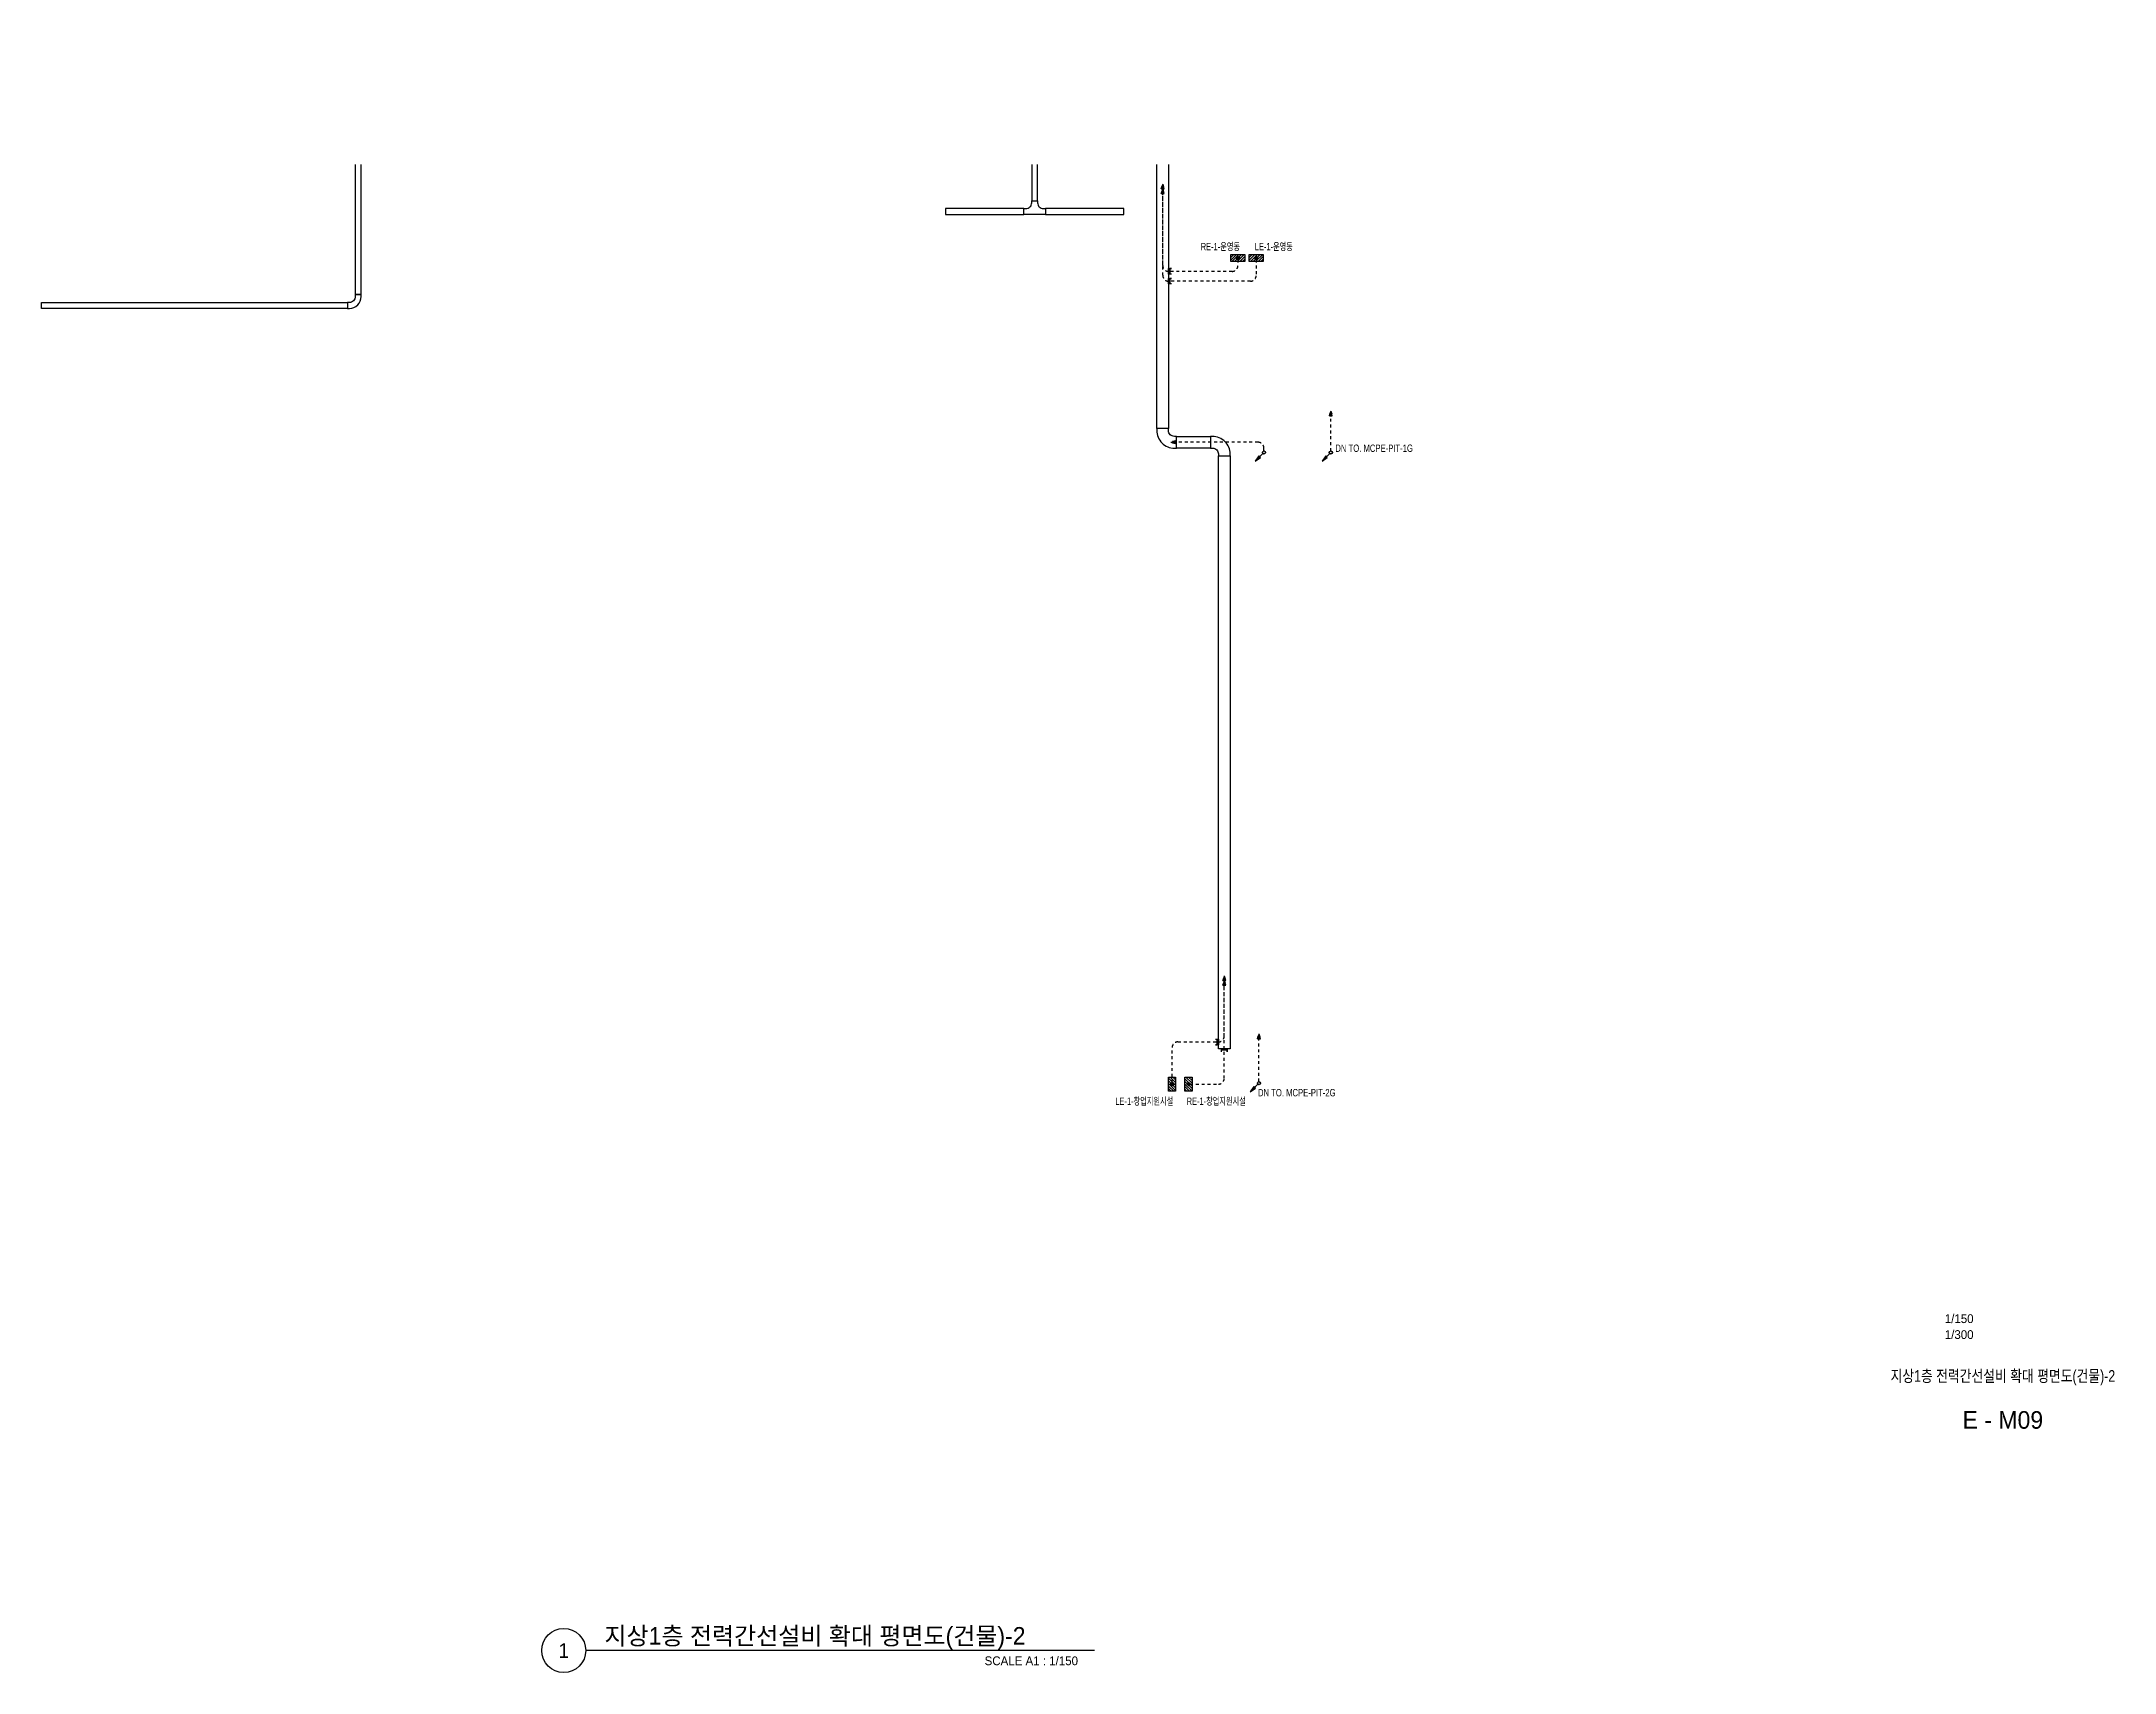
# Model space of a CAD drawing. Header units: millimetres. Extents: x 88028 to 500787, y -530175 to 1035835.
# Drawn here: x 394750 to 500787, y -351975 to -268550 of the extents above; entities that cross this region are included whole.
import ezdxf
from ezdxf.enums import TextEntityAlignment as Align
from ezdxf.xclip import XClip

# ---------------------------------------------------------------- set-up
doc = ezdxf.new("R2010")
doc.units = ezdxf.units.MM
doc.header["$LTSCALE"] = 150
doc.header["$XCLIPFRAME"] = 0
doc.linetypes.add('D1', pattern=[3, 1, -1, 1])
for name, color, linetype in [('------01 Distribution Panel', 3, 'Continuous'), ('-----00 LV_CABLE', 2, 'Continuous'), ('-----20 General Symbol', 3, 'Continuous'), ('-----26 Electrical Cable Tray', 200, 'Continuous'), ('-----26 Electrical Cable Tray_건물(일반)', 20, 'Continuous'), ('-----30 Text', 2, 'Continuous'), ('-----41 Drawing Title', 2, 'Continuous'), ('-----42 Drawing Number', 2, 'Continuous'), ('-----43 Drawing Scale', 3, 'Continuous')]:
    doc.layers.add(name, color=color, linetype=linetype)
doc.styles.add('ELEC', font='')
doc.styles.add('LGR', font='LGSmHaTR.ttf')
doc.styles.get("Standard").update_dxf_attribs({"font": ''})
doc.styles.get('ELEC').set_extended_font_data('Dotum')
doc.styles.get('Standard').set_extended_font_data('Dotum')

# ---------------------------------------------------------------- blocks, each defined once
blk = doc.blocks.new('A02')
h = blk.add_hatch()
h.set_pattern_fill('ANSI31', color=256, scale=25, style=0)
h.set_pattern_definition([(45, (-2000, -19200), (-56.1266, 56.1266), [])])
h.paths.add_polyline_path([(-300, 300), (-300, 0), (300, 0), (300, 300)])
blk.add_lwpolyline([(300, 0), (-300, 0), (-300, 300), (300, 300)], close=True)
blk = doc.blocks.new('*U8')
at = {"color": 0}
blk.add_lwpolyline([(0, 0), (-100, 0, -0.4142136), (-400, 300), (-400, 400), (-1000, 400), (-1000, 300, 0.4142136), (-100, -600), (0, -600)], format="xyb", close=True, dxfattribs=at)
blk.add_text('W:600(ELBOW 90)', height=10, dxfattribs=at).set_placement((-5, -590), align=Align.MIDDLE_RIGHT)
blk = doc.blocks.new('O08')
blk.add_hatch(color=256).paths.add_polyline_path([(120, 51), (-120, 51), (-120, 0), (120, 0)])
blk.add_lwpolyline([(120, 127.5), (120, 0), (-120, 0), (-120, 127.5), (-120, 51), (120, 51)])
blk = doc.blocks.new('*U27')
at = {"color": 0}
blk.add_lwpolyline([(0, 0), (-100, 0, -0.4142136), (-400, 300), (-400, 400), (-700, 400), (-700, 300, 0.4142136), (-100, -300), (0, -300)], format="xyb", close=True, dxfattribs=at)
blk.add_text('W:300(ELBOW 90)', height=10, dxfattribs=at).set_placement((-5, -290), align=Align.MIDDLE_RIGHT)
blk = doc.blocks.new('*U26')
at = {"color": 0}
blk.add_lwpolyline([(-1100, 0), (-1000, 0, 0.4142136), (-700, 300), (-700, 400), (-400, 400), (-400, 300, 0.4142136), (-100, 0), (0, 0), (0, -300), (-1100, -300)], format="xyb", close=True, dxfattribs=at)
at = {"color": 0, "style": 'LGR'}
blk.add_text('W:300(TEE)', height=10, dxfattribs=at).set_placement((-550, -265), align=Align.MIDDLE)
blk = doc.blocks.new('11')
at = {"linetype": 'D1'}
h = blk.add_hatch(color=256, dxfattribs=at)
edge = h.paths.add_edge_path()
edge.add_arc((0, 0), 75, 0, 360)
blk.add_circle((0, 0), 75, dxfattribs=at)
for p in [(-75, 0), (0, 75), (75, 0), (0, -75)]:
    blk.add_point(p, dxfattribs=at)
blk = doc.blocks.new('O01')
blk.add_hatch(color=256).paths.add_polyline_path([(-149, -218), (-218, -149), (-368, -368)])
blk.add_line((-46, -46), (-184, -184))
blk.add_lwpolyline([(-368, -368), (-149, -218), (-218, -149), (-368, -368)])
blk.add_circle((0, 0), 65)
for p in [(-65, 0), (-65, 0), (0, 65), (0, 65), (65, 0), (65, 0), (0, -65), (0, -65)]:
    blk.add_point(p)
blk = doc.blocks.new('22')
at = {"linetype": 'D1'}
h = blk.add_hatch(color=0, dxfattribs=at)
h.dxf.hatch_style = 1
h.paths.add_polyline_path([(0, 0), (-241, 75), (-241, -75)])
at = {"color": 0, "linetype": 'D1'}
blk.add_lwpolyline([(-241, -75), (0, 0), (-241, 75)], close=True, dxfattribs=at)
blk = doc.blocks.new('A$C61218776')
at = {"layer": '-----00 LV_CABLE', "linetype": 'D1', "elevation": 0}
for points in [[(109500, -92939), (109500, -91138)], [(105822, -125195), (105822, -123000)]]:
    blk.add_lwpolyline(points, dxfattribs=at)
for points in [[(106080, -92939), (106080, -92795, 0.4142136), (105780, -92495), (101549, -92495)], [(101380, -125250), (101380, -123465, -0.4142136), (101680, -123165), (103750, -123165, 0.4142136), (104050, -122865), (104050, -120024)], [(102295, -125325), (103750, -125325, 0.4142073), (104050, -125025), (104050, -120024)]]:
    blk.add_lwpolyline(points, format="xyb", dxfattribs=at)
at = {"layer": '-----26 Electrical Cable Tray', "elevation": 0}
for points in [[(59900, -71995), (59600, -71995), (59600, -84945), (59900, -84945)], [(94200, -72445), (94200, -80145), (94500, -80145), (94500, -72445)], [(89789, -80845), (93800, -80845), (93800, -80545), (89789, -80545)], [(94900, -80845), (98911, -80845), (98911, -80545), (94900, -80545)], [(43550, -85345), (59200, -85345), (59200, -85645), (43550, -85645)]]:
    blk.add_lwpolyline(points, close=True, dxfattribs=at)
at = {"layer": '-----26 Electrical Cable Tray_건물(일반)', "elevation": 0}
for points in [[(101200, -73745), (101200, -91795), (100600, -91795), (100600, -73745)], [(101600, -92195), (103350, -92195), (103350, -92795), (101600, -92795)], [(103750, -93195), (104350, -93195), (104350, -123522), (103750, -123522)]]:
    blk.add_lwpolyline(points, close=True, dxfattribs=at)
at = {"layer": '------01 Distribution Panel', "xscale": 1.2, "yscale": 1.2, "zscale": 1.2}
for p, rotation in [((104750, -82895), 180), ((102400, -125325), 90)]:
    blk.add_blockref('A02', p, dxfattribs=dict(at, rotation=rotation))
at = {"layer": '-----00 LV_CABLE', "linetype": 'D1'}
for p, rotation in [((100900, -79290, 0), 89.99999999999999), ((100900, -79530, 0), 89.99999999999999), ((109500, -90898, 0), 89.99999999999999), ((101309, -92495, 0), 180), ((104050, -119783, 0), 89.99999999999999), ((104050, -120024, 0), 89.99999999999999), ((105822, -122759, 0), 89.99999999999999)]:
    blk.add_blockref('22', p, dxfattribs=dict(at, rotation=rotation))
at = {"layer": '-----00 LV_CABLE', "linetype": 'D1', "xscale": -1, "rotation": 270}
for p in [(100900, -79290, 0), (100900, -79530, 0), (109500, -90898, 0), (104050, -119783, 0), (104050, -120024, 0), (105822, -122759, 0)]:
    blk.add_blockref('22', p, dxfattribs=at)
at = {"layer": '-----00 LV_CABLE', "linetype": 'D1', "xscale": 1.2, "yscale": 1.2, "zscale": 1.2}
for p, rotation in [((101200, -83755), 270), ((101200, -84255), 270), ((103750, -123165), 90), ((104050, -123522), 180)]:
    blk.add_blockref('O08', p, dxfattribs=dict(at, rotation=rotation))
at = {"layer": '-----00 LV_CABLE', "linetype": 'D1', "xscale": -1}
blk.add_blockref('22', (101309, -92495, 0), dxfattribs=at)
at = {"layer": '-----00 LV_CABLE', "linetype": 'D1', "xscale": 1.2, "yscale": 1.2, "zscale": 1.2}
for p in [(106080, -93017), (109500, -93017)]:
    blk.add_blockref('O01', p, dxfattribs=at)
at = {"layer": '-----00 LV_CABLE', "linetype": 'D1'}
for p in [(101380, -125325), (102220, -125325)]:
    blk.add_blockref('11', p, dxfattribs=at)
at = {"layer": '-----26 Electrical Cable Tray'}
blk.add_blockref('*U26', (94900, -80545, 0), dxfattribs=at)
at = {"layer": '-----26 Electrical Cable Tray', "rotation": 90}
blk.add_blockref('*U27', (59600, -84945), dxfattribs=at)
at = {"layer": '-----26 Electrical Cable Tray_건물(일반)'}
blk.add_blockref('*U8', (101600, -92195), dxfattribs=at)
at = {"layer": '-----26 Electrical Cable Tray_건물(일반)', "rotation": 180}
blk.add_blockref('*U8', (103350, -92795), dxfattribs=at)
at = {"layer": '-----30 Text', "style": 'ELEC', "width": 0.8}
for s, p in [('DN TO. MCPE-PIT-1G', (109732, -92799)), ('DN TO. MCPE-PIT-2G', (105775, -125762))]:
    blk.add_text(s, height=375, dxfattribs=at).set_placement(p, align=Align.MIDDLE_LEFT)
at = {"color": 1}
for points in [[(102594, -82751), (105110, -82751), (105110, -82226), (102594, -82226)], [(102040, -126460), (105240, -126460), (105240, -125935), (102040, -125935)]]:
    blk.add_wipeout(points, dxfattribs=at).dxf.layer = '------01 Distribution Panel'
at = {"layer": '-----00 LV_CABLE', "linetype": 'D1', "elevation": 0}
blk.add_lwpolyline([(104750, -83150), (104750, -83455, -0.4142136), (104450, -83755), (101200, -83755, -0.4142136), (100900, -83455), (100900, -79530)], format="xyb", dxfattribs=at)
at = {"layer": '------01 Distribution Panel', "xscale": 1.2, "yscale": 1.2, "zscale": 1.2}
for p, rotation in [((105686, -82895), 180), ((101560, -125325), 90)]:
    blk.add_blockref('A02', p, dxfattribs=dict(at, rotation=rotation))
at = {"layer": '-----20 General Symbol', "xscale": 1.2, "yscale": 1.2, "zscale": 1.2}
blk.add_blockref('O01', (105822, -125273), dxfattribs=at)
at = {"layer": '------01 Distribution Panel', "style": 'ELEC', "width": 0.7}
for s, p in [('RE-1-운영동', (103852, -82488)), ('RE-1-창업지원시설', (103640, -126197))]:
    blk.add_text(s, height=375, dxfattribs=at).set_placement(p, align=Align.MIDDLE_CENTER)
at = {"color": 1}
for points in [[(105326, -82751), (107842, -82751), (107842, -82226), (105326, -82226)], [(98360, -126460), (101560, -126460), (101560, -125935), (98360, -125935)]]:
    blk.add_wipeout(points, dxfattribs=at).dxf.layer = '------01 Distribution Panel'
at = {"layer": '-----00 LV_CABLE', "linetype": 'D1', "elevation": 0}
blk.add_lwpolyline([(105686, -83150), (105686, -83955, -0.4142136), (105386, -84255), (101200, -84255, -0.4142198), (100900, -83955), (100900, -79530)], format="xyb", dxfattribs=at)
at = {"layer": '-----00 LV_CABLE', "linetype": 'D1'}
for p in [(104750, -83075), (105686, -83075)]:
    blk.add_blockref('11', p, dxfattribs=at)
at = {"layer": '------01 Distribution Panel', "style": 'ELEC', "width": 0.7}
for s, p in [('LE-1-운영동', (106584, -82488)), ('LE-1-창업지원시설', (99960, -126197))]:
    blk.add_text(s, height=375, dxfattribs=at).set_placement(p, align=Align.MIDDLE_CENTER)

msp = doc.modelspace()

# ---------------------------------------------------------------- linework, layer by layer
at = {"layer": '-----41 Drawing Title', "color": 7}
msp.add_line((448611, -350850), (422589, -350850), dxfattribs=at)
msp.add_circle((421464, -350850), 1125, dxfattribs=at)

# ---------------------------------------------------------------- block references
ref = msp.add_blockref('A$C61218776', (351200, -196555))
XClip(ref).set_block_clipping_path([(31900.0000000001, -152294.9830522451), (136900.0000000001, -78294.983052245)])

# ---------------------------------------------------------------- texts
at = {"layer": '-----41 Drawing Title', "style": 'ELEC', "width": 0.8}
msp.add_text('지상1층 전력간선설비 확대 평면도(건물)-2', height=600, dxfattribs=at).set_placement((495075, -336805), align=Align.MIDDLE_CENTER)
at = {"layer": '-----41 Drawing Title', "color": 2, "style": 'ELEC'}
msp.add_text('지상1층 전력간선설비 확대 평면도(건물)-2', height=900, dxfattribs=at).set_placement((423548, -350550))
at = {"layer": '-----41 Drawing Title', "color": 7, "style": 'ELEC'}
msp.add_text('1', height=750, dxfattribs=at).set_placement((421464, -350850), align=Align.MIDDLE)
at = {"layer": '-----41 Drawing Title', "style": 'ELEC'}
msp.add_text('SCALE A1 : 1/150', height=450, dxfattribs=at).set_placement((447769, -351600), align=Align.RIGHT)
at = {"layer": '-----42 Drawing Number', "style": 'ELEC'}
msp.add_text('E - M09', height=900, dxfattribs=at).set_placement((495075, -339055), align=Align.MIDDLE_CENTER)
at = {"layer": '-----43 Drawing Scale', "style": 'ELEC'}
for s, p in [('1/150', (492840, -333875)), ('1/300', (492840, -334690))]:
    msp.add_text(s, height=450, dxfattribs=at).set_placement(p, align=Align.MIDDLE_CENTER)

doc.saveas('drawing.dxf')
